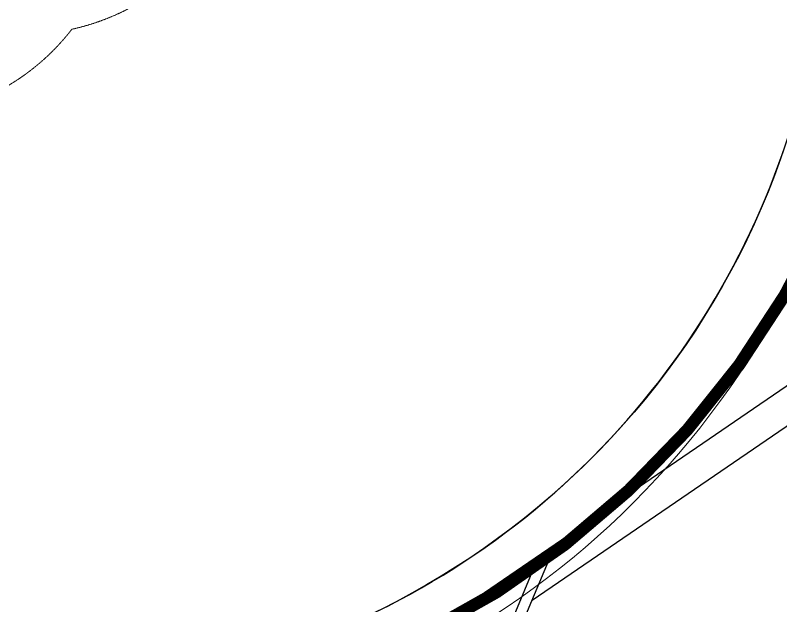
# Model space of a CAD drawing. Header units: millimetres. Extents: x 246416442 to 246896683, y 7418963194 to 7419503218.
# Drawn here: x 246836954 to 246843210, y 7419438067 to 7419442888 of the extents above; entities that cross this region are included whole.
import ezdxf
from ezdxf.lldxf.tags import DXFTag

# ---------------------------------------------------------------- set-up
doc = ezdxf.new("R2010")
doc.units = ezdxf.units.MM
doc.linetypes.add('DASHED2', pattern=[9.525, 6.35, -3.175])
doc.linetypes.add('HIDDEN', pattern=[9.525, 6.35, -3.175])
for name, color, linetype in [('L-Hatch Boundary', 1, 'Continuous'), ('L-ST-SHADE-SAIL', 5, 'DASHED2'), ('L-X-E-PLAY', 9, 'Continuous'), ('L-X-E-PLAY (FallZone)', 252, 'HIDDEN')]:
    doc.layers.add(name, color=color, linetype=linetype)
doc.layers.add('L-SUB-SOIL DRAINAGE', color=170, linetype='SUBSOIL', lineweight=20)
doc.styles.get("Standard").update_dxf_attribs({"font": 'arial.ttf'})
tags = doc.linetypes.add('SUBSOIL', pattern='A,12.7,-5.08,["SSD",Standard,S=2.54,R=0,X=-2.54,Y=-1.27],-6.35', length=24.13).pattern_tags.tags
tags[6] = DXFTag(74, 10)

# ---------------------------------------------------------------- blocks, each defined once
blk = doc.blocks.new('Kubus Triple - Moduplay')
at = {"layer": 'L-X-E-PLAY (FallZone)', "color": 252, "lineweight": 5, "ltscale": 0.25}
blk.add_lwpolyline([(-140917.4, -700283.2, 0.237699), (-139315.1, -699830.8, 0.079171), (-138744.7, -699714)], format="xyb", dxfattribs=at)
blk = doc.blocks.new('Double Bay Swing - Moduplay')
at = {"layer": 'L-X-E-PLAY', "linetype": 'Continuous', "lineweight": 25}
for p, q in [((-3.2774, 7.9119), (-3.9814, 7.4557)), ((-3.9199, 7.3907), (-3.2172, 7.8461)), ((-3.9857, 7.3932), (-3.9829, 7.4531)), ((-3.9216, 7.3902), (-3.9827, 7.3902))]:
    blk.add_line(p, q, dxfattribs=at)
for centre, major_axis, start_param, end_param in [((-3.9798, 7.4531), (-0.00265, -0.00172), 4.712389, 5.685137), ((-3.9826, 7.3932), (0.00265, 0.00172), 2.543545, 4.114341), ((-3.9215, 7.3932), (-0.00265, -0.00172), 0.972748, 1.570796)]:
    blk.add_ellipse(centre, major_axis=major_axis, ratio=0.951251, start_param=start_param, end_param=end_param, dxfattribs=at)
at = {"layer": 'L-X-E-PLAY (FallZone)', "color": 252}
for p, q in [((-3.6749, 7.6543), (-6.6444, 7.6543)), ((-7.1444, 7.3843), (0.8556, 7.3843))]:
    blk.add_line(p, q, dxfattribs=at)

msp = doc.modelspace()

# ---------------------------------------------------------------- linework, layer by layer
at = {"layer": 'L-Hatch Boundary'}
msp.add_lwpolyline([(246856530.3, 7419439584.4, -0.116102), (246854007.5, 7419438471.9, -0.40121), (246848141.3, 7419434109.9, 0.482085), (246843379.7, 7419442271, -0.357559), (246836655.9, 7419437362.6, 0.552694), (246844198.9, 7419430552.8), (246844572.3, 7419429842, -0.408053), (246847353.3, 7419429535.5), (246849887.9, 7419426441, -0.143511), (246850325.1, 7419425415.1), (246863655.6, 7419436493.7, -0.460222), (246859062.1, 7419438552.3, 0.361536), (246858637.2, 7419438837.2, -0.225758)], format="xyb", close=True, dxfattribs=at)
for centre, radius, start, end in [((246837109.1, 7419443602.6), 6285, 47.96542, 198.07766), ((246837024.6, 7419443916.9), 6564.7, 255.02427, 9.58483)]:
    msp.add_arc(centre, radius, start, end, dxfattribs=at)
at = {"layer": 'L-ST-SHADE-SAIL', "ltscale": 0.5, "const_width": 100, "flags": 128}
msp.add_lwpolyline([(246848913.1, 7419435249, -0.266838), (246844016.3, 7419442492.5, -0.374875), (246836319, 7419437125.6, -0.041271), (246846025.4, 7419430862, -0.160031), (246848913.1, 7419435249, 24.185164)], format="xyb", dxfattribs=at)
at = {"layer": 'L-SUB-SOIL DRAINAGE', "ltscale": 0.75, "flags": 128}
for points in [[(246836375.8, 7419368838, 0.049859), (246836452.7, 7419367265, 1.020543), (246838457.4, 7419363126.5, 0.507423), (246850958.7, 7419364620.6, 0.34783), (246860630.1, 7419364185, 0.95316), (246871514.2, 7419375336.2, 0.546089), (246865357.3, 7419391537), (246864331.6, 7419392202.5, 0.150991), (246858079.6, 7419390951.1, -0.535883), (246847993.3, 7419386178.8, -0.984857), (246841094.3, 7419392263.5, 0.048323), (246837369.4, 7419394790.3, -0.782041), (246859516.8, 7419399812.1, 0.326657), (246863339.2, 7419409468.3, 2.547694), (246851636.6, 7419416690.1, 0.258508), (246846203.9, 7419412601.5), (246842481.4, 7419417148.5), (246849924.6, 7419423239.5, 0.226894), (246850840.6, 7419425193.4), (246863936.9, 7419436077.3, 0.937903), (246860987.8, 7419443087, 0.16139), (246859063.4, 7419444536.1, 0.543513), (246850931.8, 7419449690.9, 0.965246), (246840526, 7419449656.9, 0.686425), (246830418.6, 7419442236.6), (246830214.5, 7419441333.6, 0.069561), (246826929.1, 7419442860.9), (246826948.5, 7419447931.5)], [(246837647.4, 7419433864.8, 0.298334), (246846394.8, 7419440257.3, 0.298334)]]:
    msp.add_lwpolyline(points, format="xyb", dxfattribs=at)
msp.add_lwpolyline([(246837090.9, 7419436852, 0.526814), (246844048.6, 7419431030.2, -0.284105), (246847720.5, 7419430172.3), (246850785.1, 7419426448.4), (246861144.5, 7419435080.5), (246859457.4, 7419436851.8), (246858463.1, 7419438062.6), (246856532.9, 7419438776.3, -0.083183), (246854468.9, 7419438035.6, -0.431667), (246847348.4, 7419433714, 0.50233), (246843719.8, 7419441701.5, -0.322585)], format="xyb", close=True, dxfattribs=at)

# ---------------------------------------------------------------- block references
at = {"layer": 'L-X-E-PLAY', "rotation": 9.786989520025928}
msp.add_blockref('Kubus Triple - Moduplay', (246855742.7, 7420156101.6), dxfattribs=at)
msp.add_blockref('Kubus Triple - Moduplay', (246855742.7, 7420156101.6), dxfattribs=at)
at = {"layer": 'L-X-E-PLAY', "xscale": 1000.000000000001, "yscale": 1000.000000000001, "zscale": 1000.000000000001, "rotation": 214.3281665452262}
msp.add_blockref('Double Bay Swing - Moduplay', (246833826.9, 7419442361.6), dxfattribs=at)

doc.saveas('drawing.dxf')
